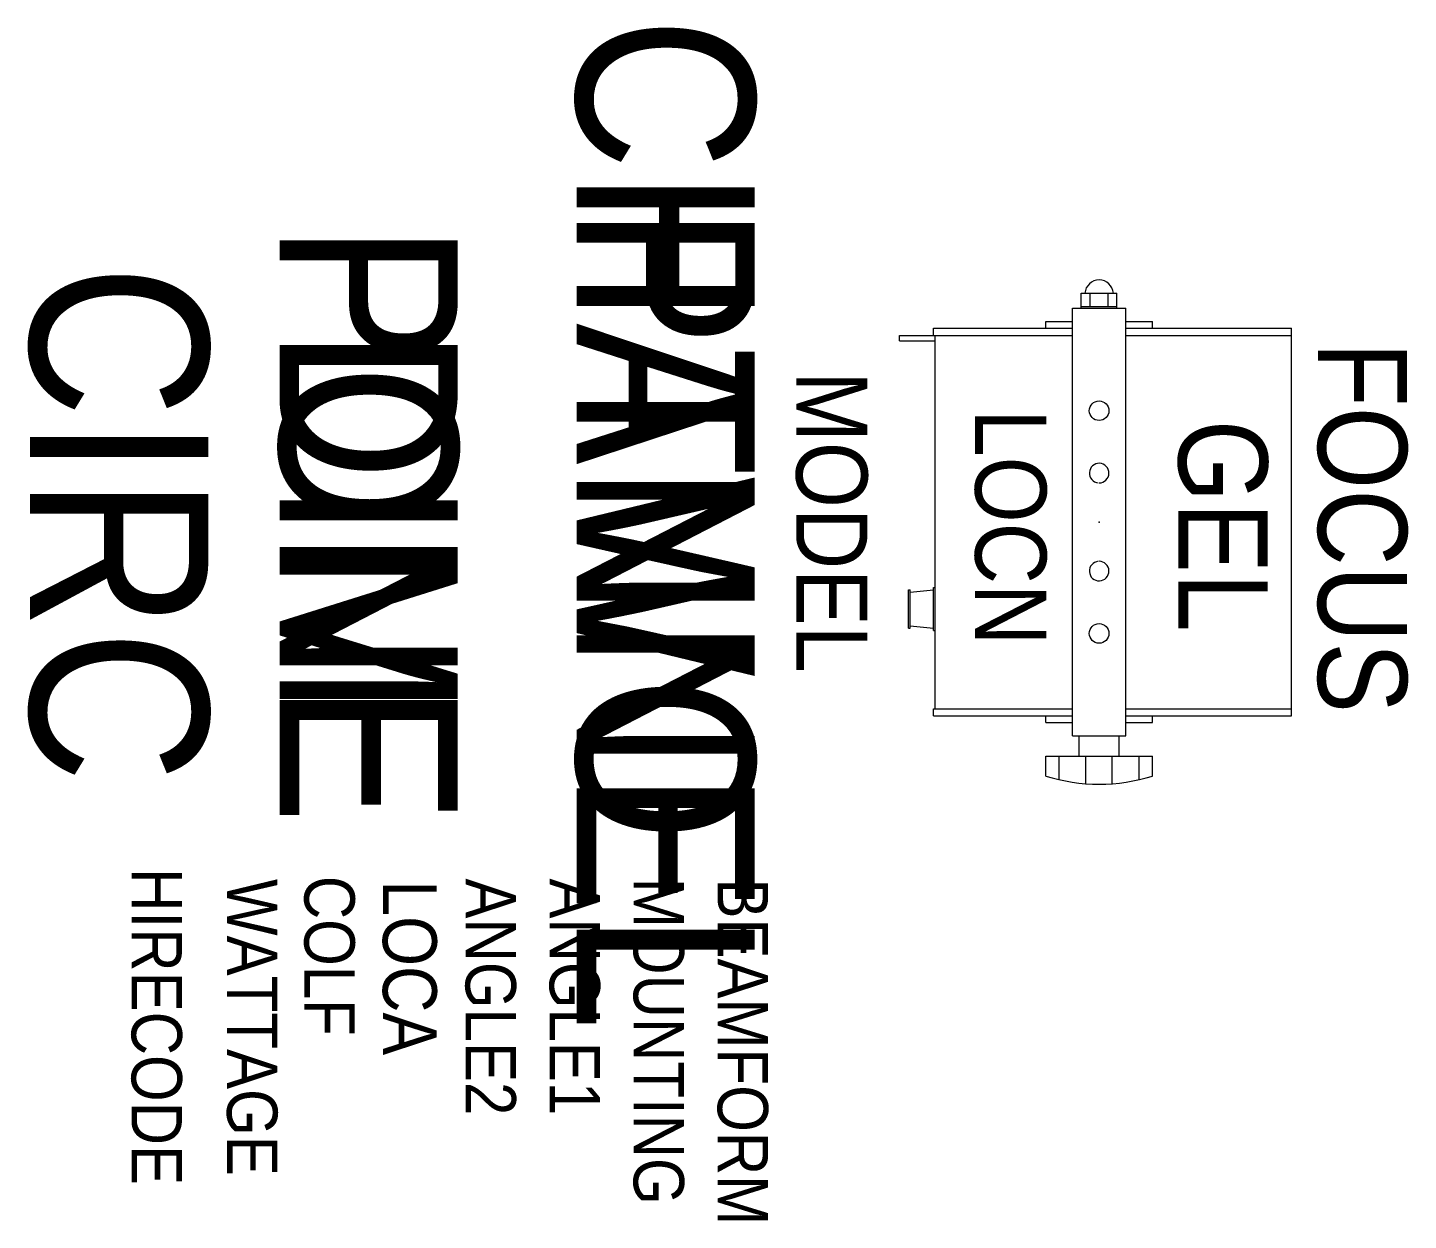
# Model space of a CAD drawing. Extents: x -13 to 762, y -16 to 653.
import ezdxf
from ezdxf.enums import TextEntityAlignment as Align

# ---------------------------------------------------------------- set-up
doc = ezdxf.new("R2010")
doc.units = 0
doc.header["$MEASUREMENT"] = 0
doc.layers.get('0').update_dxf_attribs({"linetype": 'CONTINUOUS'})
for name, color, linetype in [('CHANNEL', 3, 'CONTINUOUS'), ('CIRC', 6, 'CONTINUOUS'), ('DIMMER', 4, 'CONTINUOUS'), ('FOCUS', 2, 'CONTINUOUS'), ('GEL', 1, 'CONTINUOUS'), ('LANTERNS', 4, 'CONTINUOUS'), ('LOCATION', 7, 'CONTINUOUS'), ('MODEL', 6, 'CONTINUOUS'), ('PATCH', 5, 'CONTINUOUS'), ('PATCH2', 5, 'CONTINUOUS')]:
    doc.layers.add(name, color=color, linetype=linetype)

msp = doc.modelspace()

# ---------------------------------------------------------------- linework, layer by layer
for p, q in [((578.14, 504.39), (598.14, 504.39)), ((578.14, 495.89), (578.14, 504.39)), ((583.14, 496.89), (583.14, 504.39)), ((593.14, 496.89), (593.14, 504.39)), ((598.14, 495.89), (598.14, 504.39)), ((578.14, 496.89), (598.14, 496.89)), ((558.14, 488.39), (573.14, 488.39)), ((558.14, 484.64), (558.14, 488.39)), ((573.14, 375.89), (573.14, 495.89)), ((573.14, 495.89), (603.14, 495.89)), ((603.14, 375.89), (603.14, 495.89)), ((603.14, 488.39), (618.14, 488.39)), ((618.14, 484.64), (618.14, 488.39)), ((476.14, 480.64), (573.14, 480.64)), ((476.14, 477.64), (476.14, 480.64)), ((495.14, 484.64), (573.14, 484.64)), ((495.14, 480.64), (495.14, 484.64)), ((496.14, 271.14), (496.14, 480.64)), ((603.14, 484.64), (696.14, 484.64)), ((603.14, 480.64), (696.14, 480.64)), ((696.14, 267.14), (696.14, 484.64)), ((476.14, 477.64), (496.14, 477.64)), ((573.14, 255.89), (573.14, 375.89)), ((603.14, 255.89), (603.14, 375.89)), ((481.14, 316.39), (481.14, 337.89)), ((481.14, 337.89), (482.14, 337.89)), ((482.14, 336.64), (495.14, 337.89)), ((482.14, 316.39), (482.14, 337.89)), ((495.14, 315.14), (495.14, 339.14)), ((495.14, 339.14), (496.14, 339.14)), ((481.14, 316.39), (482.14, 316.39)), ((482.14, 317.64), (495.14, 316.39)), ((495.14, 315.14), (496.14, 315.14)), ((495.14, 271.14), (573.14, 271.14)), ((495.14, 267.14), (495.14, 271.14)), ((495.14, 267.14), (573.14, 267.14)), ((558.14, 263.39), (558.14, 267.14)), ((603.14, 271.14), (696.14, 271.14)), ((603.14, 267.14), (696.14, 267.14)), ((618.14, 263.39), (618.14, 267.14)), ((558.14, 263.39), (573.14, 263.39)), ((573.14, 255.89), (603.14, 255.89)), ((576.89, 244.64), (576.89, 255.89)), ((599.39, 244.64), (599.39, 255.89)), ((603.14, 263.39), (618.14, 263.39)), ((558.14, 244.58), (618.14, 244.58)), ((558.14, 233.39), (558.14, 244.58)), ((565.64, 231.36), (565.64, 244.58)), ((580.64, 229.09), (580.64, 244.58)), ((595.51, 229.08), (595.51, 244.58)), ((610.64, 231.36), (610.64, 244.58)), ((618.14, 233.39), (618.14, 244.58))]:
    msp.add_line(p, q)
for centre in [(588.14, 438.39), (588.14, 313.39)]:
    msp.add_circle(centre, 5.5)
for centre, radius, start, end in [((588.14, 503.72), 8.03, 4.75793, 175.24207), ((588.14, 403.39), 5.5, 270, 265.02664), ((588.14, 348.39), 5.5, 94.97336, 90), ((588.14, 329.36), 100.55, 252.64182, 287.35818)]:
    msp.add_arc(centre, radius, start, end)
msp.add_point((588.14, 375.89))

# ---------------------------------------------------------------- texts
at = {"layer": 'CHANNEL', "width": 0.89}
msp.add_attdef('CHANNEL', text='', height=100, rotation=270, dxfattribs=at).set_placement((294.81, 375.03), align=Align.CENTER)
at = {"layer": 'CIRC', "width": 0.89}
msp.add_attdef('CIRC', text='', height=100, rotation=270, dxfattribs=at).set_placement((-11.86, 375.03), align=Align.CENTER)
at = {"layer": 'DIMMER', "width": 0.89}
msp.add_attdef('DIM', text='', height=100, rotation=270, dxfattribs=at).set_placement((128.14, 375.89), align=Align.CENTER)
at = {"layer": 'FOCUS', "color": 30, "width": 0.89}
msp.add_attdef('FOCUS', text='', height=50, rotation=270, dxfattribs=at).set_placement((710.97, 372.85), align=Align.CENTER)
at = {"layer": 'GEL', "width": 0.89}
msp.add_attdef('GEL', text='', height=50, rotation=270, dxfattribs=at).set_placement((632.67, 373.81), align=Align.CENTER)
at = {"layer": 'LANTERNS', "color": 0, "width": 0.89, "flags": 1}
for tag, p, s, height in [('HIRECODE', (45.05, 181.64), '', 28.3), ('WATTAGE', (98.64, 175.62, 0.01), '500', 28.305), ('COLF', (142.05, 177.39), '1', 28.3), ('LOCA', (186.11, 174.8), '', 30.26), ('ANGLE2', (232.5, 175.91), '180', 28.305), ('ANGLE1', (279.67, 175.91), '0', 28.3), ('MOUNTING', (326.84, 176.22), 'STANDARD HOOK CLAMP', 28.3047), ('BEAMFORM', (374.02, 175.91), 'C', 28.3)]:
    msp.add_attdef(tag, p, s, height=height, rotation=270, dxfattribs=at)
at = {"layer": 'LOCATION', "width": 0.89}
msp.add_attdef('LOCN', text='', height=40, rotation=270, dxfattribs=at).set_placement((518.56, 372.95), align=Align.CENTER)
at = {"layer": 'MODEL', "width": 0.89}
msp.add_attdef('MODEL', text='Coda', height=40, rotation=270, dxfattribs=at).set_placement((438.14, 375.89), align=Align.MIDDLE)
at = {"layer": 'PATCH', "width": 0.89}
msp.add_attdef('PONE', text='', height=100, rotation=270, dxfattribs=at).set_placement((128.14, 375.03), align=Align.CENTER)
at = {"layer": 'PATCH2', "width": 0.89}
msp.add_attdef('PTWO', text='', height=100, rotation=270, dxfattribs=at).set_placement((294.81, 375.03), align=Align.CENTER)

doc.saveas('drawing.dxf')
